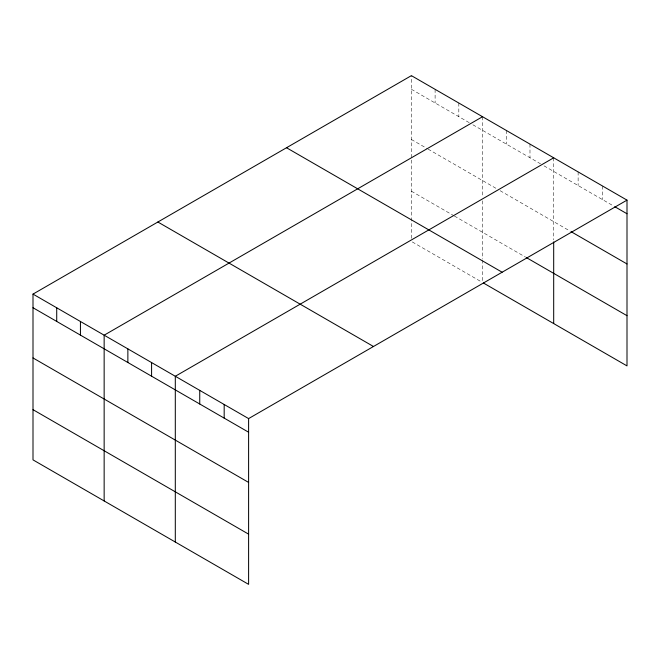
<?xml version="1.0" encoding="UTF-8"?>
<svg xmlns="http://www.w3.org/2000/svg" width="660" height="660" viewBox="0 0 660 660"><rect width="100%" height="100%" fill="white"/><g stroke="black" fill="none" stroke-linecap="round" stroke-linejoin="round"><path stroke-width="0.49" stroke-dasharray="3.3 2.47" d="M411.394 238.334L411.394 75.644M411.394 89.273L469.367 122.743M472.882 124.773L540.515 163.82M544.03 165.85L613.907 206.192M411.394 139.483L427.202 148.607M428.084 149.119L496.601 188.669M500.107 190.699L570.273 231.206M411.394 191.202L453.552 215.548M454.435 216.059L525.583 257.136M412.269 241.923L481.66 281.985M602.563 186.021L602.563 199.65M578.127 171.913L578.127 185.542M553.69 157.806L553.69 239.893M529.98 144.111L529.98 157.74M506.261 130.416L506.261 144.045M482.542 116.721L482.542 196.787M482.542 200.846L482.542 258.926M482.542 259.949L482.542 282.488M458.824 103.034L458.824 116.663M435.105 89.339L435.105 102.968"/><path stroke-width="0.99" d="M627 200.129L411.394 75.644L33 294.104L33 459.871L248.605 584.356L248.605 418.588L627 200.129L627 365.896L483.417 283M482.542 116.721L104.148 335.189L104.148 500.957M553.69 157.806L175.304 376.266L175.304 542.033M614.782 206.704L627 213.757M571.147 231.709L627 263.959M526.465 257.639L627 315.686M286.522 147.741L502.128 272.217M157.872 222.016L373.477 346.492M33 294.104L248.605 418.588M33 307.733L248.605 432.217M33 357.943L248.605 482.419M33 409.67L248.605 534.146M553.69 241.923L553.69 323.565M224.177 404.481L224.177 418.11M199.741 390.373L199.741 404.002M151.585 362.571L151.585 376.2M127.867 348.876L127.867 362.505M80.438 321.494L80.438 335.123M56.719 307.799L56.719 321.428"/></g></svg>
